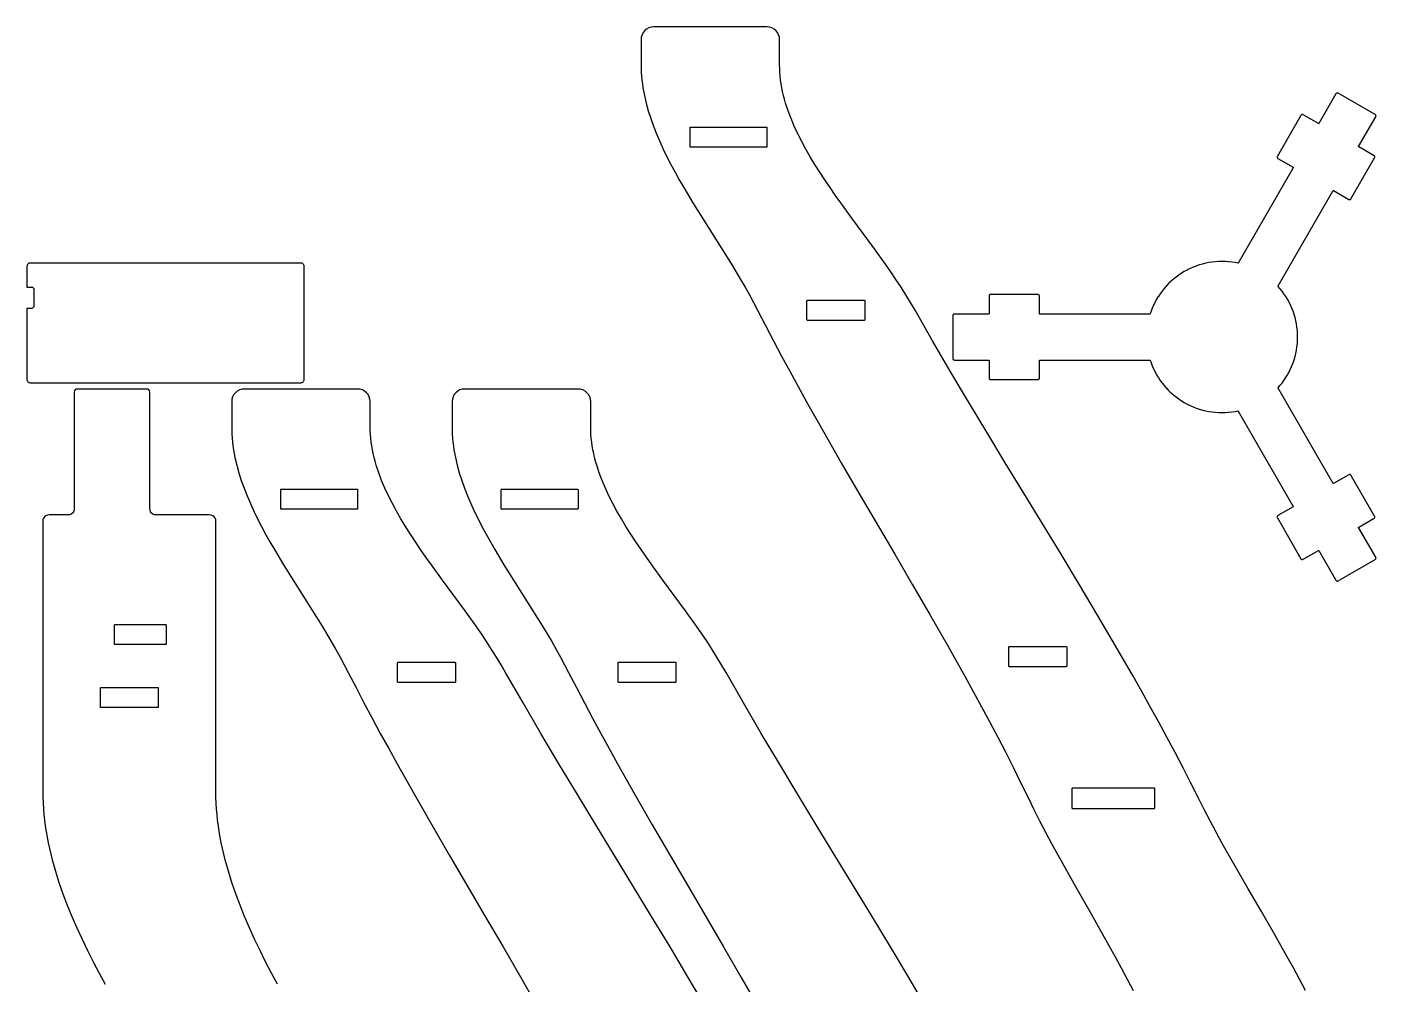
# Model space of a CAD drawing. Header units: millimetres. Extents: x 5 to 433, y 5 to 613.
# Drawn here: x 5 to 433.4, y 309 to 613 of the extents above; entities that cross this region are included whole.
import ezdxf

# ---------------------------------------------------------------- set-up
doc = ezdxf.new("R2010")
doc.units = ezdxf.units.MM
doc.layers.add('CUT_INNER', color=7, linetype='CONTINUOUS')
doc.layers.add('CUT_OUTER', color=7, linetype='CONTINUOUS')

msp = doc.modelspace()

# ---------------------------------------------------------------- linework, layer by layer
at = {"layer": 'CUT_INNER'}
for points in [[(215.779371, 581.2), (239.779371, 581.2), (239.818389, 581.196157), (239.855907, 581.184776), (239.890485, 581.166294), (239.920792, 581.141421), (239.945665, 581.111114), (239.964147, 581.076537), (239.975528, 581.039018), (239.979371, 581), (239.979371, 575), (239.975528, 574.960982), (239.964147, 574.923463), (239.945665, 574.888886), (239.920792, 574.858579), (239.890485, 574.833706), (239.855907, 574.815224), (239.818389, 574.803843), (239.779371, 574.8), (215.779371, 574.8), (215.740353, 574.803843), (215.702834, 574.815224), (215.668257, 574.833706), (215.637949, 574.858579), (215.613077, 574.888886), (215.594595, 574.923463), (215.583214, 574.960982), (215.579371, 575), (215.579371, 581), (215.583214, 581.039018), (215.594595, 581.076537), (215.613077, 581.111114), (215.637949, 581.141421), (215.668257, 581.166294), (215.702834, 581.184776), (215.740353, 581.196157)], [(252.880578, 526.2), (270.880578, 526.2), (270.919596, 526.196157), (270.957114, 526.184776), (270.991692, 526.166294), (271.021999, 526.141421), (271.046872, 526.111114), (271.065354, 526.076537), (271.076735, 526.039018), (271.080578, 526), (271.080578, 520), (271.076735, 519.960982), (271.065354, 519.923463), (271.046872, 519.888886), (271.021999, 519.858579), (270.991692, 519.833706), (270.957114, 519.815224), (270.919596, 519.803843), (270.880578, 519.8), (252.880578, 519.8), (252.84156, 519.803843), (252.804041, 519.815224), (252.769464, 519.833706), (252.739156, 519.858579), (252.714284, 519.888886), (252.695802, 519.923463), (252.684421, 519.960982), (252.680578, 520), (252.680578, 526), (252.684421, 526.039018), (252.695802, 526.076537), (252.714284, 526.111114), (252.739156, 526.141421), (252.769464, 526.166294), (252.804041, 526.184776), (252.84156, 526.196157)], [(85.779371, 466.2), (109.779371, 466.2), (109.818389, 466.196157), (109.855907, 466.184776), (109.890485, 466.166294), (109.920792, 466.141421), (109.945665, 466.111114), (109.964147, 466.076537), (109.975528, 466.039018), (109.979371, 466), (109.979371, 460), (109.975528, 459.960982), (109.964147, 459.923463), (109.945665, 459.888886), (109.920792, 459.858579), (109.890485, 459.833706), (109.855907, 459.815224), (109.818389, 459.803843), (109.779371, 459.8), (85.779371, 459.8), (85.740353, 459.803843), (85.702834, 459.815224), (85.668257, 459.833706), (85.637949, 459.858579), (85.613077, 459.888886), (85.594595, 459.923463), (85.583214, 459.960982), (85.579371, 460), (85.579371, 466), (85.583214, 466.039018), (85.594595, 466.076537), (85.613077, 466.111114), (85.637949, 466.141421), (85.668257, 466.166294), (85.702834, 466.184776), (85.740353, 466.196157)], [(155.779371, 466.2), (179.779371, 466.2), (179.818389, 466.196157), (179.855907, 466.184776), (179.890485, 466.166294), (179.920792, 466.141421), (179.945665, 466.111114), (179.964147, 466.076537), (179.975528, 466.039018), (179.979371, 466), (179.979371, 460), (179.975528, 459.960982), (179.964147, 459.923463), (179.945665, 459.888886), (179.920792, 459.858579), (179.890485, 459.833706), (179.855907, 459.815224), (179.818389, 459.803843), (179.779371, 459.8), (155.779371, 459.8), (155.740353, 459.803843), (155.702834, 459.815224), (155.668257, 459.833706), (155.637949, 459.858579), (155.613077, 459.888886), (155.594595, 459.923463), (155.583214, 459.960982), (155.579371, 460), (155.579371, 466), (155.583214, 466.039018), (155.594595, 466.076537), (155.613077, 466.111114), (155.637949, 466.141421), (155.668257, 466.166294), (155.702834, 466.184776), (155.740353, 466.196157)], [(49.039018, 416.803843), (49, 416.8), (33, 416.8), (32.960982, 416.803843), (32.923463, 416.815224), (32.888886, 416.833706), (32.858579, 416.858579), (32.833706, 416.888886), (32.815224, 416.923463), (32.803843, 416.960982), (32.8, 417), (32.8, 423), (32.803843, 423.039018), (32.815224, 423.076537), (32.833706, 423.111114), (32.858579, 423.141421), (32.888886, 423.166294), (32.923463, 423.184776), (32.960982, 423.196157), (33, 423.2), (49, 423.2), (49.039018, 423.196157), (49.076537, 423.184776), (49.111114, 423.166294), (49.141421, 423.141421), (49.166294, 423.111114), (49.184776, 423.076537), (49.196157, 423.039018), (49.2, 423), (49.2, 417), (49.196157, 416.960982), (49.184776, 416.923463), (49.166294, 416.888886), (49.141421, 416.858579), (49.111114, 416.833706), (49.076537, 416.815224)], [(316.961446, 416.2), (334.961446, 416.2), (335.000464, 416.196157), (335.037982, 416.184776), (335.07256, 416.166294), (335.102867, 416.141421), (335.127739, 416.111114), (335.146221, 416.076537), (335.157603, 416.039018), (335.161446, 416), (335.161446, 410), (335.157603, 409.960982), (335.146221, 409.923463), (335.127739, 409.888886), (335.102867, 409.858579), (335.07256, 409.833706), (335.037982, 409.815224), (335.000464, 409.803843), (334.961446, 409.8), (316.961446, 409.8), (316.922427, 409.803843), (316.884909, 409.815224), (316.850332, 409.833706), (316.820024, 409.858579), (316.795152, 409.888886), (316.77667, 409.923463), (316.765289, 409.960982), (316.761446, 410), (316.761446, 416), (316.765289, 416.039018), (316.77667, 416.076537), (316.795152, 416.111114), (316.820024, 416.141421), (316.850332, 416.166294), (316.884909, 416.184776), (316.922427, 416.196157)], [(122.880578, 411.2), (140.880578, 411.2), (140.919596, 411.196157), (140.957114, 411.184776), (140.991692, 411.166294), (141.021999, 411.141421), (141.046872, 411.111114), (141.065354, 411.076537), (141.076735, 411.039018), (141.080578, 411), (141.080578, 405), (141.076735, 404.960982), (141.065354, 404.923463), (141.046872, 404.888886), (141.021999, 404.858579), (140.991692, 404.833706), (140.957114, 404.815224), (140.919596, 404.803843), (140.880578, 404.8), (122.880578, 404.8), (122.84156, 404.803843), (122.804041, 404.815224), (122.769464, 404.833706), (122.739156, 404.858579), (122.714284, 404.888886), (122.695802, 404.923463), (122.684421, 404.960982), (122.680578, 405), (122.680578, 411), (122.684421, 411.039018), (122.695802, 411.076537), (122.714284, 411.111114), (122.739156, 411.141421), (122.769464, 411.166294), (122.804041, 411.184776), (122.84156, 411.196157)], [(192.880578, 411.2), (210.880578, 411.2), (210.919596, 411.196157), (210.957114, 411.184776), (210.991692, 411.166294), (211.021999, 411.141421), (211.046872, 411.111114), (211.065354, 411.076537), (211.076735, 411.039018), (211.080578, 411), (211.080578, 405), (211.076735, 404.960982), (211.065354, 404.923463), (211.046872, 404.888886), (211.021999, 404.858579), (210.991692, 404.833706), (210.957114, 404.815224), (210.919596, 404.803843), (210.880578, 404.8), (192.880578, 404.8), (192.84156, 404.803843), (192.804041, 404.815224), (192.769464, 404.833706), (192.739156, 404.858579), (192.714284, 404.888886), (192.695802, 404.923463), (192.684421, 404.960982), (192.680578, 405), (192.680578, 411), (192.684421, 411.039018), (192.695802, 411.076537), (192.714284, 411.111114), (192.739156, 411.141421), (192.769464, 411.166294), (192.804041, 411.184776), (192.84156, 411.196157)], [(46.5, 396.8), (28.5, 396.8), (28.460982, 396.803843), (28.423463, 396.815224), (28.388886, 396.833706), (28.358579, 396.858579), (28.333706, 396.888886), (28.315224, 396.923463), (28.303843, 396.960982), (28.3, 397), (28.3, 403), (28.303843, 403.039018), (28.315224, 403.076537), (28.333706, 403.111114), (28.358579, 403.141421), (28.388886, 403.166294), (28.423463, 403.184776), (28.460982, 403.196157), (28.5, 403.2), (46.5, 403.2), (46.539018, 403.196157), (46.576537, 403.184776), (46.611114, 403.166294), (46.641421, 403.141421), (46.666294, 403.111114), (46.684776, 403.076537), (46.696157, 403.039018), (46.7, 403), (46.7, 397), (46.696157, 396.960982), (46.684776, 396.923463), (46.666294, 396.888886), (46.641421, 396.858579), (46.611114, 396.833706), (46.576537, 396.815224), (46.539018, 396.803843)], [(336.982354, 371.2), (336.943336, 371.196157), (336.905817, 371.184776), (336.87124, 371.166294), (336.840933, 371.141421), (336.81606, 371.111114), (336.797578, 371.076537), (336.786197, 371.039018), (336.782354, 371), (336.782354, 365), (336.786197, 364.960982), (336.797578, 364.923463), (336.81606, 364.888886), (336.840933, 364.858579), (336.87124, 364.833706), (336.905817, 364.815224), (336.943336, 364.803843), (336.982354, 364.8), (362.982354, 364.8), (363.021372, 364.803843), (363.058891, 364.815224), (363.093468, 364.833706), (363.123775, 364.858579), (363.148648, 364.888886), (363.16713, 364.923463), (363.178511, 364.960982), (363.182354, 365), (363.182354, 371), (363.178511, 371.039018), (363.16713, 371.076537), (363.148648, 371.111114), (363.123775, 371.141421), (363.093468, 371.166294), (363.058891, 371.184776), (363.021372, 371.196157), (362.982354, 371.2)]]:
    msp.add_lwpolyline(points, close=True, dxfattribs=at)
at = {"layer": 'CUT_OUTER'}
for points in [[(410.96856, 306.90625), (409.097443, 310.5), (407.170878, 314.09375), (405.196778, 317.6875), (401.137629, 324.875), (396.983307, 332.0625), (392.797124, 339.25), (388.64239, 346.4375), (384.582418, 353.625), (382.607751, 357.21875), (380.680517, 360.8125), (378.808629, 364.40625), (377, 368), (374.580126, 372.84375), (372.105522, 377.6875), (369.579129, 382.53125), (367.003887, 387.375), (364.382735, 392.21875), (361.718613, 397.0625), (359.014461, 401.90625), (356.273219, 406.75), (350.691224, 416.4375), (344.996147, 426.125), (339.211507, 435.8125), (333.360822, 445.5), (321.555394, 464.875), (315.647689, 474.5625), (309.768014, 484.25), (303.939889, 493.9375), (298.186833, 503.625), (292.532363, 513.3125), (287, 523), (285.586543, 525.4375), (284.100661, 527.875), (282.550044, 530.3125), (280.942387, 532.75), (279.285381, 535.1875), (277.586718, 537.625), (274.095191, 542.5), (266.95072, 552.25), (263.420852, 557.125), (261.693434, 559.5625), (260.001281, 562), (258.352087, 564.4375), (256.753545, 566.875), (255.213346, 569.3125), (253.739182, 571.75), (252.338746, 574.1875), (251.019731, 576.625), (249.789828, 579.0625), (248.65673, 581.5), (247.62813, 583.9375), (246.711719, 586.375), (245.915189, 588.8125), (245.564284, 590.03125), (245.246234, 591.25), (244.962, 592.46875), (244.712545, 593.6875), (244.498829, 594.90625), (244.321815, 596.125), (244.182463, 597.34375), (244.081736, 598.5625), (244.020594, 599.78125), (244, 601), (244, 609), (243.923141, 609.780361), (243.695518, 610.530734), (243.325878, 611.222281), (242.828427, 611.828427), (242.222281, 612.325878), (241.530734, 612.695518), (240.780361, 612.923141), (240, 613), (204, 613), (203.219639, 612.923141), (202.469266, 612.695518), (201.777719, 612.325878), (201.171573, 611.828427), (200.674122, 611.222281), (200.304482, 610.530734), (200.076859, 609.780361), (200, 609), (200, 601), (200.017312, 599.78125), (200.068722, 598.5625), (200.153441, 597.34375), (200.270682, 596.125), (200.419655, 594.90625), (200.599572, 593.6875), (201.049086, 591.25), (201.612915, 588.8125), (202.284753, 586.375), (203.058292, 583.9375), (203.927223, 581.5), (204.885241, 579.0625), (205.926036, 576.625), (207.043302, 574.1875), (208.230731, 571.75), (209.482016, 569.3125), (210.790849, 566.875), (212.150922, 564.4375), (213.555929, 562), (216.475511, 557.125), (219.499135, 552.25), (225.65667, 542.5), (228.68966, 537.625), (231.624852, 532.75), (233.040004, 530.3125), (234.411785, 527.875), (235.733886, 525.4375), (237, 523), (239.481554, 518.15625), (242.011499, 513.3125), (244.586323, 508.46875), (247.202517, 503.625), (249.856569, 498.78125), (252.544971, 493.9375), (258.010779, 484.25), (263.571858, 474.5625), (269.200125, 464.875), (280.545895, 445.5), (286.207233, 435.8125), (291.823429, 426.125), (297.3664, 416.4375), (302.808065, 406.75), (305.482131, 401.90625), (308.120339, 397.0625), (310.71918, 392.21875), (313.275142, 387.375), (315.784715, 382.53125), (318.24439, 377.6875), (320.650655, 372.84375), (323, 368), (324.755756, 364.40625), (326.575627, 360.8125), (328.451753, 357.21875), (330.376274, 353.625), (332.341329, 350.03125), (334.33906, 346.4375), (338.401106, 339.25), (342.499534, 332.0625), (346.571465, 324.875), (350.554019, 317.6875), (352.49213, 314.09375), (354.384317, 310.5), (356.22272, 306.90625)], [(84.50787, 308.90625), (82.615683, 312.5), (80.77728, 316.09375), (79.00052, 319.6875), (77.293264, 323.28125), (75.663371, 326.875), (74.118701, 330.46875), (72.667115, 334.0625), (71.316472, 337.65625), (70.074631, 341.25), (68.949454, 344.84375), (68.43307, 346.640625), (67.948799, 348.4375), (67.497624, 350.234375), (67.080526, 352.03125), (66.69849, 353.828125), (66.352497, 355.625), (66.043529, 357.421875), (65.772569, 359.21875), (65.5406, 361.015625), (65.348604, 362.8125), (65.197563, 364.609375), (65.088461, 366.40625), (65.022279, 368.203125), (65, 370), (65, 456), (64.931852, 456.517638), (64.732051, 457), (64.414214, 457.414214), (64, 457.732051), (63.517638, 457.931852), (63, 458), (46, 458), (45.482362, 458.068148), (45, 458.267949), (44.585786, 458.585786), (44.267949, 459), (44.068148, 459.482362), (44, 460), (44, 497), (43.92388, 497.382683), (43.707107, 497.707107), (43.382683, 497.92388), (43, 498), (21, 498), (20.617317, 497.92388), (20.292893, 497.707107), (20.07612, 497.382683), (20, 497), (20, 460), (19.931852, 459.482362), (19.732051, 459), (19.414214, 458.585786), (19, 458.267949), (18.517638, 458.068148), (18, 458), (12, 458), (11.482362, 457.931852), (11, 457.732051), (10.585786, 457.414214), (10.267949, 457), (10.068148, 456.517638), (10, 456), (10, 370), (10.022594, 368.203125), (10.089717, 366.40625), (10.200379, 364.609375), (10.353591, 362.8125), (10.548363, 361.015625), (10.783708, 359.21875), (11.058635, 357.421875), (11.372155, 355.625), (11.723279, 353.828125), (12.111017, 352.03125), (12.534381, 350.234375), (12.992381, 348.4375), (13.484028, 346.640625), (14.008333, 344.84375), (15.150959, 341.25), (16.412345, 337.65625), (17.784576, 334.0625), (19.25974, 330.46875), (20.829923, 326.875), (22.487209, 323.28125), (24.223687, 319.6875), (26.03144, 316.09375), (27.902557, 312.5), (29.829122, 308.90625)], [(220.691224, 301.4375), (214.996147, 311.125), (209.211507, 320.8125), (203.360822, 330.5), (191.555394, 349.875), (185.647689, 359.5625), (179.768014, 369.25), (173.939889, 378.9375), (168.186833, 388.625), (162.532363, 398.3125), (157, 408), (155.586543, 410.4375), (154.100661, 412.875), (152.550044, 415.3125), (150.942387, 417.75), (149.285381, 420.1875), (147.586718, 422.625), (144.095191, 427.5), (136.95072, 437.25), (133.420852, 442.125), (131.693434, 444.5625), (130.001281, 447), (128.352087, 449.4375), (126.753545, 451.875), (125.213346, 454.3125), (123.739182, 456.75), (122.338746, 459.1875), (121.019731, 461.625), (119.789828, 464.0625), (118.65673, 466.5), (117.62813, 468.9375), (116.711719, 471.375), (115.915189, 473.8125), (115.564284, 475.03125), (115.246234, 476.25), (114.962, 477.46875), (114.712545, 478.6875), (114.498829, 479.90625), (114.321815, 481.125), (114.182463, 482.34375), (114.081736, 483.5625), (114.020594, 484.78125), (114, 486), (114, 494), (113.923141, 494.780361), (113.695518, 495.530734), (113.325878, 496.222281), (112.828427, 496.828427), (112.222281, 497.325878), (111.530734, 497.695518), (110.780361, 497.923141), (110, 498), (74, 498), (73.219639, 497.923141), (72.469266, 497.695518), (71.777719, 497.325878), (71.171573, 496.828427), (70.674122, 496.222281), (70.304482, 495.530734), (70.076859, 494.780361), (70, 494), (70, 486), (70.017312, 484.78125), (70.068722, 483.5625), (70.153441, 482.34375), (70.270682, 481.125), (70.419655, 479.90625), (70.599572, 478.6875), (71.049086, 476.25), (71.612915, 473.8125), (72.284753, 471.375), (73.058292, 468.9375), (73.927223, 466.5), (74.885241, 464.0625), (75.926036, 461.625), (77.043302, 459.1875), (78.230731, 456.75), (79.482016, 454.3125), (80.790849, 451.875), (82.150922, 449.4375), (83.555929, 447), (86.475511, 442.125), (89.499135, 437.25), (95.65667, 427.5), (98.68966, 422.625), (101.624852, 417.75), (103.040004, 415.3125), (104.411785, 412.875), (105.733886, 410.4375), (107, 408), (109.481554, 403.15625), (112.011499, 398.3125), (114.586323, 393.46875), (117.202517, 388.625), (119.856569, 383.78125), (122.544971, 378.9375), (128.010779, 369.25), (133.571858, 359.5625), (139.200125, 349.875), (150.545895, 330.5), (156.207233, 320.8125), (161.823429, 311.125), (167.3664, 301.4375)], [(290.691224, 301.4375), (284.996147, 311.125), (279.211507, 320.8125), (273.360822, 330.5), (261.555394, 349.875), (255.647689, 359.5625), (249.768014, 369.25), (243.939889, 378.9375), (238.186833, 388.625), (232.532363, 398.3125), (227, 408), (225.586543, 410.4375), (224.100661, 412.875), (222.550044, 415.3125), (220.942387, 417.75), (219.285381, 420.1875), (217.586718, 422.625), (214.095191, 427.5), (206.95072, 437.25), (203.420852, 442.125), (201.693434, 444.5625), (200.001281, 447), (198.352087, 449.4375), (196.753545, 451.875), (195.213346, 454.3125), (193.739182, 456.75), (192.338746, 459.1875), (191.019731, 461.625), (189.789828, 464.0625), (188.65673, 466.5), (187.62813, 468.9375), (186.711719, 471.375), (185.915189, 473.8125), (185.564284, 475.03125), (185.246234, 476.25), (184.962, 477.46875), (184.712545, 478.6875), (184.498829, 479.90625), (184.321815, 481.125), (184.182463, 482.34375), (184.081736, 483.5625), (184.020594, 484.78125), (184, 486), (184, 494), (183.923141, 494.780361), (183.695518, 495.530734), (183.325878, 496.222281), (182.828427, 496.828427), (182.222281, 497.325878), (181.530734, 497.695518), (180.780361, 497.923141), (180, 498), (144, 498), (143.219639, 497.923141), (142.469266, 497.695518), (141.777719, 497.325878), (141.171573, 496.828427), (140.674122, 496.222281), (140.304482, 495.530734), (140.076859, 494.780361), (140, 494), (140, 486), (140.017312, 484.78125), (140.068722, 483.5625), (140.153441, 482.34375), (140.270682, 481.125), (140.419655, 479.90625), (140.599572, 478.6875), (141.049086, 476.25), (141.612915, 473.8125), (142.284753, 471.375), (143.058292, 468.9375), (143.927223, 466.5), (144.885241, 464.0625), (145.926036, 461.625), (147.043302, 459.1875), (148.230731, 456.75), (149.482016, 454.3125), (150.790849, 451.875), (152.150922, 449.4375), (153.555929, 447), (156.475511, 442.125), (159.499135, 437.25), (165.65667, 427.5), (168.68966, 422.625), (171.624852, 417.75), (173.040004, 415.3125), (174.411785, 412.875), (175.733886, 410.4375), (177, 408), (179.481554, 403.15625), (182.011499, 398.3125), (184.586323, 393.46875), (187.202517, 388.625), (189.856569, 383.78125), (192.544971, 378.9375), (198.010779, 369.25), (203.571858, 359.5625), (209.200125, 349.875), (220.545895, 330.5), (226.207233, 320.8125), (231.823429, 311.125), (237.3664, 301.4375)]]:
    msp.add_lwpolyline(points, dxfattribs=at)
for points in [[(427.908588, 574.898039), (427.871985, 574.934641), (427.858588, 574.984641), (427.871985, 575.034641), (433.321985, 584.474318), (433.371936, 584.594909), (433.388973, 584.724318), (433.371936, 584.853728), (433.321985, 584.974318), (433.242526, 585.077872), (433.138973, 585.157331), (421.361027, 591.957331), (421.240437, 592.007281), (421.111027, 592.024318), (420.981618, 592.007281), (420.861027, 591.957331), (420.757474, 591.877872), (420.678015, 591.774318), (415.228015, 582.334641), (415.191412, 582.298039), (415.141412, 582.284641), (415.091412, 582.298039), (410.24167, 585.098039), (410.121079, 585.147989), (409.99167, 585.165026), (409.86226, 585.147989), (409.74167, 585.098039), (409.638116, 585.01858), (409.558657, 584.915026), (402.058657, 571.924645), (402.008707, 571.804055), (401.99167, 571.674645), (402.008707, 571.545236), (402.058657, 571.424645), (402.138116, 571.321092), (402.24167, 571.241632), (407.091412, 568.441632), (407.128015, 568.40503), (407.141412, 568.35503), (407.128015, 568.30503), (389.64435, 538.022434), (389.599018, 537.981348), (389.538238, 537.974356), (388.678257, 538.145417), (388.667536, 538.147428), (388.656773, 538.149205), (387.643412, 538.305176), (387.632613, 538.306718), (387.621783, 538.308023), (386.602583, 538.419644), (386.591727, 538.420713), (386.580851, 538.421545), (385.557752, 538.488603), (385.54686, 538.489197), (385.535958, 538.489554), (384.510907, 538.511921), (384.5, 538.51204), (384.489093, 538.511921), (383.464042, 538.489554), (383.45314, 538.489197), (383.442248, 538.488603), (382.419149, 538.421545), (382.408273, 538.420713), (382.397417, 538.419644), (381.378217, 538.308023), (381.367387, 538.306718), (381.356588, 538.305176), (380.343227, 538.149205), (380.332464, 538.147428), (380.321743, 538.145417), (379.31615, 537.945392), (379.305475, 537.943147), (379.294852, 537.94067), (378.29894, 537.696972), (378.288374, 537.694264), (378.277869, 537.691326), (377.293535, 537.404419), (377.283097, 537.401252), (377.27273, 537.397859), (376.301848, 537.068289), (376.291557, 537.06467), (376.281348, 537.060828), (375.325766, 536.689222), (375.315643, 536.685158), (375.305612, 536.680874), (374.367148, 536.26794), (374.357212, 536.263438), (374.347377, 536.258721), (373.427818, 535.805244), (373.418088, 535.800313), (373.408468, 535.795171), (372.509565, 535.302016), (372.50006, 535.296666), (372.490673, 535.291109), (371.614137, 534.759214), (371.604873, 534.753453), (371.595738, 534.747492), (370.743237, 534.177869), (370.734234, 534.171711), (370.725367, 534.165357), (369.898524, 533.55909), (369.889798, 533.552545), (369.881217, 533.54581), (369.081606, 532.904054), (369.073174, 532.897134), (369.064895, 532.890032), (368.294038, 532.214009), (368.285915, 532.206727), (368.277954, 532.199271), (367.537318, 531.490266), (367.529521, 531.482638), (367.521893, 531.474841), (366.812888, 530.734205), (366.805432, 530.726244), (366.79815, 530.718121), (366.122127, 529.947264), (366.115025, 529.938985), (366.108105, 529.930553), (365.466349, 529.130942), (365.459614, 529.122361), (365.453069, 529.113635), (364.846802, 528.286792), (364.840448, 528.277925), (364.83429, 528.268922), (364.264667, 527.416421), (364.258706, 527.407286), (364.252945, 527.398022), (363.72105, 526.521486), (363.715493, 526.512099), (363.710143, 526.502594), (363.216988, 525.603691), (363.211846, 525.594071), (363.206915, 525.584341), (362.753438, 524.664782), (362.748721, 524.654947), (362.744219, 524.645011), (362.331285, 523.706547), (362.327001, 523.696516), (362.322937, 523.686393), (361.951331, 522.730811), (361.947489, 522.720602), (361.94387, 522.710311), (361.662023, 521.880015), (361.625577, 521.830874), (361.56733, 521.812159), (326.6, 521.812159), (326.55, 521.825556), (326.513397, 521.862159), (326.5, 521.912159), (326.5, 527.512159), (326.482963, 527.641569), (326.433013, 527.762159), (326.353553, 527.865712), (326.25, 527.945172), (326.12941, 527.995122), (326, 528.012159), (311, 528.012159), (310.87059, 527.995122), (310.75, 527.945172), (310.646447, 527.865712), (310.566987, 527.762159), (310.517037, 527.641569), (310.5, 527.512159), (310.5, 521.912159), (310.486603, 521.862159), (310.45, 521.825556), (310.4, 521.812159), (299.5, 521.812159), (299.37059, 521.795122), (299.25, 521.745172), (299.146447, 521.665712), (299.066987, 521.562159), (299.017037, 521.441569), (299, 521.312159), (299, 507.712159), (299.017037, 507.582749), (299.066987, 507.462159), (299.146447, 507.358606), (299.25, 507.279146), (299.37059, 507.229196), (299.5, 507.212159), (310.4, 507.212159), (310.45, 507.198762), (310.486603, 507.162159), (310.5, 507.112159), (310.5, 501.512159), (310.517037, 501.382749), (310.566987, 501.262159), (310.646447, 501.158606), (310.75, 501.079146), (310.87059, 501.029196), (311, 501.012159), (326, 501.012159), (326.12941, 501.029196), (326.25, 501.079146), (326.353553, 501.158606), (326.433013, 501.262159), (326.482963, 501.382749), (326.5, 501.512159), (326.5, 507.112159), (326.513397, 507.162159), (326.55, 507.198762), (326.6, 507.212159), (361.56733, 507.212159), (361.625577, 507.193444), (361.662023, 507.144303), (361.94387, 506.314007), (361.947489, 506.303716), (361.951331, 506.293507), (362.322937, 505.337925), (362.327001, 505.327802), (362.331285, 505.317771), (362.744219, 504.379307), (362.748721, 504.369371), (362.753438, 504.359536), (363.206915, 503.439977), (363.211846, 503.430247), (363.216988, 503.420627), (363.710143, 502.521724), (363.715493, 502.512219), (363.72105, 502.502832), (364.252945, 501.626296), (364.258706, 501.617032), (364.264667, 501.607897), (364.83429, 500.755396), (364.840448, 500.746393), (364.846802, 500.737526), (365.453069, 499.910683), (365.459614, 499.901957), (365.466349, 499.893376), (366.108105, 499.093765), (366.115025, 499.085333), (366.122127, 499.077054), (366.79815, 498.306197), (366.805432, 498.298074), (366.812888, 498.290113), (367.521893, 497.549477), (367.529521, 497.54168), (367.537318, 497.534052), (368.277954, 496.825047), (368.285915, 496.817591), (368.294038, 496.810309), (369.064895, 496.134286), (369.073174, 496.127184), (369.081606, 496.120264), (369.881217, 495.478508), (369.889798, 495.471773), (369.898524, 495.465228), (370.725367, 494.858961), (370.734234, 494.852607), (370.743237, 494.846449), (371.595738, 494.276826), (371.604873, 494.270865), (371.614137, 494.265104), (372.490673, 493.733209), (372.50006, 493.727652), (372.509565, 493.722302), (373.408468, 493.229147), (373.418088, 493.224005), (373.427818, 493.219074), (374.347377, 492.765597), (374.357212, 492.76088), (374.367148, 492.756378), (375.305612, 492.343444), (375.315643, 492.33916), (375.325766, 492.335096), (376.281348, 491.96349), (376.291557, 491.959648), (376.301848, 491.956029), (377.27273, 491.626459), (377.283097, 491.623066), (377.293535, 491.619899), (378.277869, 491.332992), (378.288374, 491.330054), (378.29894, 491.327346), (379.294852, 491.083648), (379.305475, 491.081171), (379.31615, 491.078926), (380.321743, 490.878901), (380.332464, 490.87689), (380.343227, 490.875113), (381.356588, 490.719142), (381.367387, 490.7176), (381.378217, 490.716295), (382.397417, 490.604674), (382.408273, 490.603605), (382.419149, 490.602773), (383.442248, 490.535715), (383.45314, 490.535121), (383.464042, 490.534764), (384.489093, 490.512397), (384.5, 490.512278), (384.510907, 490.512397), (385.535958, 490.534764), (385.54686, 490.535121), (385.557752, 490.535715), (386.580851, 490.602773), (386.591727, 490.603605), (386.602583, 490.604674), (387.621783, 490.716295), (387.632613, 490.7176), (387.643412, 490.719142), (388.656773, 490.875113), (388.667536, 490.87689), (388.678257, 490.878901), (389.538238, 491.049962), (389.599018, 491.04297), (389.64435, 491.001884), (407.128015, 460.719288), (407.141412, 460.669288), (407.128015, 460.619288), (407.091412, 460.582686), (402.24167, 457.782686), (402.138116, 457.703226), (402.058657, 457.599673), (402.008707, 457.479082), (401.99167, 457.349673), (402.008707, 457.220263), (402.058657, 457.099673), (409.558657, 444.109292), (409.638116, 444.005738), (409.74167, 443.926279), (409.86226, 443.876329), (409.99167, 443.859292), (410.121079, 443.876329), (410.24167, 443.926279), (415.091412, 446.726279), (415.141412, 446.739677), (415.191412, 446.726279), (415.228015, 446.689677), (420.678015, 437.25), (420.757474, 437.146446), (420.861027, 437.066987), (420.981618, 437.017037), (421.111027, 437), (421.240437, 437.017037), (421.361027, 437.066987), (433.138973, 443.866987), (433.242526, 443.946446), (433.321985, 444.05), (433.371936, 444.17059), (433.388973, 444.3), (433.371936, 444.429409), (433.321985, 444.55), (427.871985, 453.989677), (427.858588, 454.039677), (427.871985, 454.089677), (427.908588, 454.126279), (432.75833, 456.926279), (432.861884, 457.005738), (432.941343, 457.109292), (432.991293, 457.229882), (433.00833, 457.359292), (432.991293, 457.488701), (432.941343, 457.609292), (425.441343, 470.599673), (425.361884, 470.703226), (425.25833, 470.782686), (425.13774, 470.832636), (425.00833, 470.849673), (424.878921, 470.832636), (424.75833, 470.782686), (419.908588, 467.982686), (419.858588, 467.969288), (419.808588, 467.982686), (419.771985, 468.019288), (402.288321, 498.301884), (402.275405, 498.361686), (402.299739, 498.417818), (402.877873, 499.077054), (402.884975, 499.085333), (402.891895, 499.093765), (403.533651, 499.893376), (403.540386, 499.901957), (403.546931, 499.910683), (404.153198, 500.737526), (404.159552, 500.746393), (404.16571, 500.755396), (404.735333, 501.607897), (404.741294, 501.617032), (404.747055, 501.626296), (405.27895, 502.502832), (405.284507, 502.512219), (405.289857, 502.521724), (405.783012, 503.420627), (405.788154, 503.430247), (405.793085, 503.439977), (406.246562, 504.359536), (406.251279, 504.369371), (406.255781, 504.379307), (406.668715, 505.317771), (406.672999, 505.327802), (406.677063, 505.337925), (407.048669, 506.293507), (407.052511, 506.303716), (407.05613, 506.314007), (407.3857, 507.284889), (407.389093, 507.295256), (407.39226, 507.305694), (407.679167, 508.290028), (407.682105, 508.300533), (407.684813, 508.311099), (407.928511, 509.307011), (407.930988, 509.317634), (407.933233, 509.328309), (408.133258, 510.333902), (408.135269, 510.344623), (408.137046, 510.355386), (408.293017, 511.368747), (408.294559, 511.379546), (408.295864, 511.390376), (408.407485, 512.409576), (408.408554, 512.420432), (408.409386, 512.431308), (408.476444, 513.454407), (408.477038, 513.465299), (408.477395, 513.476201), (408.499762, 514.501252), (408.499881, 514.512159), (408.499762, 514.523066), (408.477395, 515.548117), (408.477038, 515.559019), (408.476444, 515.569911), (408.409386, 516.59301), (408.408554, 516.603886), (408.407485, 516.614742), (408.295864, 517.633942), (408.294559, 517.644772), (408.293017, 517.655571), (408.137046, 518.668932), (408.135269, 518.679695), (408.133258, 518.690416), (407.933233, 519.696009), (407.930988, 519.706684), (407.928511, 519.717307), (407.684813, 520.713219), (407.682105, 520.723785), (407.679167, 520.73429), (407.39226, 521.718624), (407.389093, 521.729062), (407.3857, 521.739429), (407.05613, 522.710311), (407.052511, 522.720602), (407.048669, 522.730811), (406.677063, 523.686393), (406.672999, 523.696516), (406.668715, 523.706547), (406.255781, 524.645011), (406.251279, 524.654947), (406.246562, 524.664782), (405.793085, 525.584341), (405.788154, 525.594071), (405.783012, 525.603691), (405.289857, 526.502594), (405.284507, 526.512099), (405.27895, 526.521486), (404.747055, 527.398022), (404.741294, 527.407286), (404.735333, 527.416421), (404.16571, 528.268922), (404.159552, 528.277925), (404.153198, 528.286792), (403.546931, 529.113635), (403.540386, 529.122361), (403.533651, 529.130942), (402.891895, 529.930553), (402.884975, 529.938985), (402.877873, 529.947264), (402.299739, 530.6065), (402.275405, 530.662632), (402.288321, 530.722434), (419.771985, 561.00503), (419.808588, 561.041632), (419.858588, 561.05503), (419.908588, 561.041632), (424.75833, 558.241632), (424.878921, 558.191682), (425.00833, 558.174645), (425.13774, 558.191682), (425.25833, 558.241632), (425.361884, 558.321092), (425.441343, 558.424645), (432.941343, 571.415026), (432.991293, 571.535617), (433.00833, 571.665026), (432.991293, 571.794436), (432.941343, 571.915026), (432.861884, 572.01858), (432.75833, 572.098039)], [(6, 500), (92, 500), (92.19509, 500.019215), (92.382683, 500.07612), (92.55557, 500.16853), (92.707107, 500.292893), (92.83147, 500.44443), (92.92388, 500.617317), (92.980785, 500.80491), (93, 501), (93, 537), (92.980785, 537.19509), (92.92388, 537.382683), (92.83147, 537.55557), (92.707107, 537.707107), (92.55557, 537.83147), (92.382683, 537.92388), (92.19509, 537.980785), (92, 538), (6, 538), (5.80491, 537.980785), (5.617317, 537.92388), (5.44443, 537.83147), (5.292893, 537.707107), (5.16853, 537.55557), (5.07612, 537.382683), (5.019215, 537.19509), (5, 537), (5, 530.4), (6.4, 530.4), (6.556072, 530.384628), (6.706147, 530.339104), (6.844456, 530.265176), (6.965685, 530.165685), (7.065176, 530.044456), (7.139104, 529.906147), (7.184628, 529.756072), (7.2, 529.6), (7.2, 524.4), (7.184628, 524.243928), (7.139104, 524.093853), (7.065176, 523.955544), (6.965685, 523.834315), (6.844456, 523.734824), (6.706147, 523.660896), (6.556072, 523.615372), (6.4, 523.6), (5, 523.6), (5, 501), (5.019215, 500.80491), (5.07612, 500.617317), (5.16853, 500.44443), (5.292893, 500.292893), (5.44443, 500.16853), (5.617317, 500.07612), (5.80491, 500.019215)]]:
    msp.add_lwpolyline(points, close=True, dxfattribs=at)

doc.saveas('drawing.dxf')
